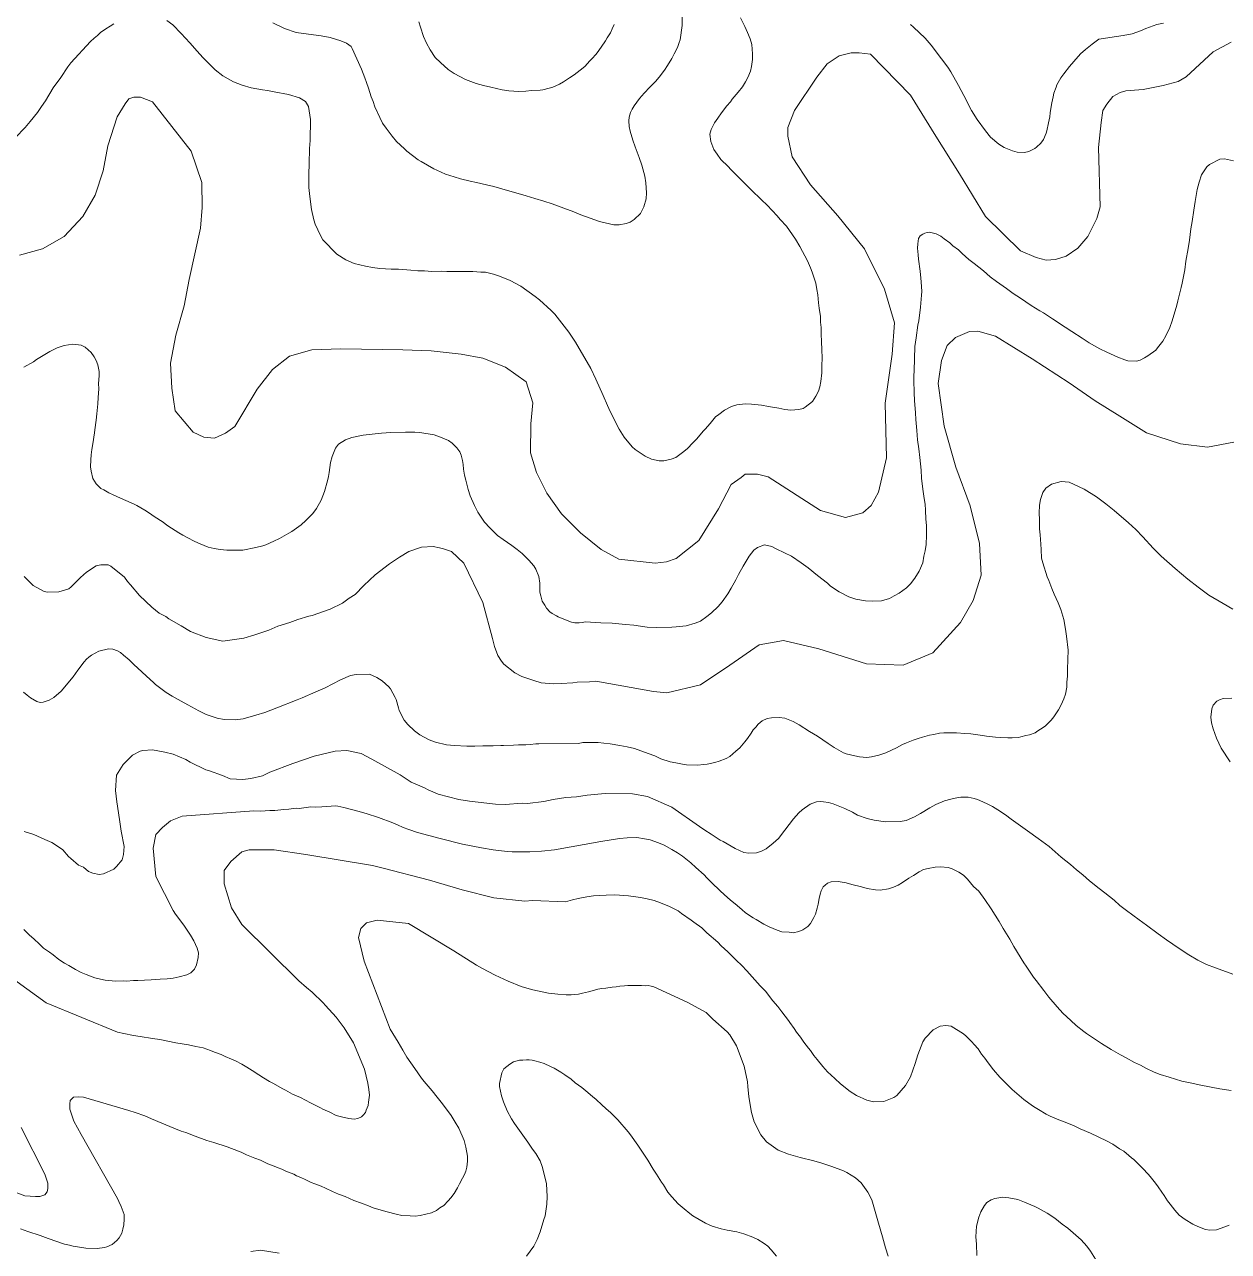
# Model space of a CAD drawing. Header units: metres. Extents: x 548946 to 557077, y 1838800 to 1845419.
# Drawn here: x 553019 to 553608, y 1842378 to 1842978 of the extents above; entities that cross this region are included whole.
import ezdxf

# ---------------------------------------------------------------- set-up
doc = ezdxf.new("R2010")
doc.units = ezdxf.units.M
doc.header["$LTSCALE"] = 28
doc.layers.add('1', color=7, linetype='Continuous', lineweight=13)
doc.layers.add('2', color=7, linetype='Continuous', lineweight=13)

msp = doc.modelspace()

# ---------------------------------------------------------------- linework, layer by layer
at = {"layer": '1'}
for points in [[(553315.33, 1842935.12), (553316.04, 1842936.7), (553317.05, 1842938.41), (553319.73, 1842942.01), (553321.93, 1842944.56), (553324.79, 1842947.48), (553327.56, 1842950.29), (553329.3, 1842952.49), (553332.01, 1842955.89), (553333.45, 1842958.15), (553335.56, 1842961.48), (553336.69, 1842963.81), (553338.32, 1842966.99), (553339.15, 1842969.38), (553339.6, 1842970.63), (553340.59, 1842977.73), (553340.55, 1842982.41)], [(553369.11, 1842981.39), (553371.29, 1842977.15), (553372.61, 1842974.31), (553373.76, 1842971.24), (553374.69, 1842968.36), (553375.01, 1842963.8), (553375.02, 1842961.11), (553374.53, 1842957.56), (553373.99, 1842955.3), (553372.64, 1842952.26), (553371.49, 1842950.13), (553370.07, 1842947.67), (553367.98, 1842945.04), (553365.08, 1842941.61), (553364.23, 1842940.32), (553362.46, 1842938.32), (553359.76, 1842934.92), (553357.95, 1842932.41), (553356.31, 1842930.13), (553354.7, 1842926.75), (553354.16, 1842924.5), (553354.57, 1842920.95), (553356.11, 1842917.04), (553357.68, 1842914.72), (553359.57, 1842912.14), (553363.06, 1842908.65), (553364.31, 1842907.3), (553368.93, 1842902.74), (553374.33, 1842897.37), (553379.3, 1842892.35), (553382.09, 1842889.77), (553387.07, 1842884.56), (553388.57, 1842882.83), (553391.53, 1842879.58), (553395.96, 1842873.2), (553398.16, 1842869.66), (553401.86, 1842862.6), (553403.36, 1842859.08), (553404.2, 1842856.98), (553406.01, 1842851.6), (553406.46, 1842848.55), (553406.86, 1842845.91), (553407.31, 1842841.97), (553407.61, 1842839.41), (553408.17, 1842835.38), (553408.29, 1842832.6), (553408.49, 1842829.93), (553408.59, 1842826.45), (553408.73, 1842823.47), (553408.88, 1842818.7), (553409.04, 1842815.52), (553408.97, 1842810.92), (553408.83, 1842807.81), (553408.43, 1842803.48), (553407.91, 1842801.02), (553407.26, 1842798.85), (553405.95, 1842796.31), (553404.34, 1842793.83), (553400.78, 1842790.93), (553399.84, 1842790.42), (553397.61, 1842789.86)], [(553062.58, 1842978.54), (553060.81, 1842977.44), (553058.67, 1842976.1), (553056.09, 1842974.21), (553054.57, 1842972.73), (553053.02, 1842971.46), (553051.2, 1842969.85), (553041.55, 1842959.4), (553040.1, 1842957.41), (553036.67, 1842952.19), (553032.97, 1842947.18), (553029.11, 1842940.82), (553027.27, 1842938.08), (553025.21, 1842935.21), (553021.7, 1842930.74), (553019.15, 1842927.78), (553014.54, 1842922.84), (553011.26, 1842919.79), (553009.39, 1842918.32), (553005.93, 1842916.04)], [(553180.18, 1842861.28), (553176.08, 1842863.1), (553171.67, 1842865.89), (553164.88, 1842872.9), (553163.65, 1842874.95), (553161.11, 1842880.55), (553160.47, 1842882.67), (553159.29, 1842887.72), (553158.46, 1842894.12), (553157.97, 1842898.45), (553158.01, 1842905.04), (553158.15, 1842909.95), (553158.38, 1842917.46), (553158.63, 1842921.38), (553158.84, 1842931.78), (553157.79, 1842938.12), (553156.28, 1842940.44), (553153.43, 1842942.27), (553148.06, 1842943.93), (553141.04, 1842945.21), (553137.77, 1842945.83), (553135.23, 1842946.24), (553132.58, 1842946.74), (553129.73, 1842947.21), (553125.39, 1842948.51), (553121.12, 1842950.11), (553119.63, 1842950.94), (553115.9, 1842953.01), (553112.17, 1842955.98), (553108.56, 1842959.55), (553106.08, 1842962.06), (553103.33, 1842965.14), (553099.77, 1842969.23), (553095.55, 1842973.83), (553091.38, 1842978.04), (553088.44, 1842980.2)], [(553140.39, 1842979.03), (553146.06, 1842976.22), (553151.73, 1842974.28), (553157.87, 1842973.38)], [(553211.85, 1842979.56), (553212.56, 1842976.84), (553214.09, 1842972.23), (553215.54, 1842969.1), (553217.33, 1842965.71), (553219.83, 1842962.11), (553222.32, 1842959.6), (553226.2, 1842956.15), (553229.12, 1842954.19), (553234.65, 1842951.23), (553239.87, 1842949.24), (553243.46, 1842948.35), (553247.06, 1842947.46), (553252.58, 1842946.3), (553255.73, 1842945.76), (553260.66, 1842945.43), (553264.14, 1842945.53), (553266.9, 1842945.84), (553271.06, 1842946.12), (553272.44, 1842946.28), (553275.54, 1842947.03), (553277.38, 1842947.54), (553280.51, 1842949), (553282.48, 1842950.12), (553285.53, 1842952.17), (553287.76, 1842953.62), (553292.18, 1842956.92), (553293.07, 1842957.82), (553295.3, 1842960.17), (553296.63, 1842961.62), (553298.31, 1842963.51), (553299, 1842964.39), (553300.99, 1842967.11), (553303.04, 1842970.14), (553303.86, 1842971.63), (553305.48, 1842974.11), (553306.26, 1842975.99), (553307.3, 1842978.21)], [(553523.83, 1842948.7), (553523.46, 1842947.56), (553522.39, 1842944.65), (553522.01, 1842942.81), (553521.34, 1842939.94), (553521.06, 1842938.01), (553520.5, 1842935.05), (553520.33, 1842933.03), (553519.77, 1842930.08), (553519.02, 1842926.2), (553518.65, 1842925.06), (553517.3, 1842922.01), (553515.93, 1842920.06), (553513.94, 1842918.23), (553513.02, 1842917.53), (553510.2, 1842916.01), (553507.95, 1842915.65), (553504.45, 1842915.75), (553502.08, 1842916.38), (553498, 1842918.01), (553495.41, 1842919.71), (553491.44, 1842923.04), (553488.89, 1842926.14), (553484.86, 1842931.67), (553482.15, 1842936.15), (553478.32, 1842943.49), (553475.76, 1842948.39), (553471.91, 1842955.04), (553470.54, 1842957.37), (553467.49, 1842961.41), (553462.43, 1842968.12), (553459.35, 1842971.46), (553453.75, 1842976.81), (553452.19, 1842978.22)], [(553576, 1842978.79), (553572.76, 1842978.13), (553567.38, 1842976.18), (553564.71, 1842975.08), (553560.67, 1842973.68), (553556.32, 1842972.75), (553544.42, 1842971.02), (553541.1, 1842968.64), (553537.83, 1842965.87), (553535.47, 1842963.81), (553532.11, 1842960.03), (553530.08, 1842957.7), (553527.2, 1842954.08), (553525.74, 1842952.02), (553523.83, 1842948.7)], [(553157.87, 1842973.38), (553164.05, 1842972.59), (553168.43, 1842971.79), (553173.6, 1842970.19), (553176.32, 1842969.11), (553178.61, 1842967.47), (553179.22, 1842966.44), (553183.68, 1842956.28), (553184.52, 1842954.18), (553185.36, 1842952.08), (553186.11, 1842949.87), (553187.13, 1842947.09), (553188.52, 1842942.76), (553189.38, 1842940.46), (553190.26, 1842937.97), (553192.67, 1842932.66), (553194.08, 1842929.92), (553195.75, 1842927.52), (553198.7, 1842923.57), (553200.9, 1842920.93), (553204.7, 1842917.37), (553205.93, 1842916.21), (553211.5, 1842911.96), (553212.99, 1842911.13), (553219.18, 1842907.65), (553220.56, 1842906.91), (553224.88, 1842904.91), (553229.11, 1842903.7), (553232.23, 1842902.66), (553236.85, 1842901.49), (553240, 1842900.95), (553244.94, 1842899.72), (553248.42, 1842898.92), (553253.99, 1842897.36), (553255.85, 1842896.78), (553264.2, 1842894.44), (553268.54, 1842893.14), (553272.99, 1842891.76), (553277.02, 1842890.52), (553282.66, 1842888.37), (553287.66, 1842886.55), (553291.01, 1842885.14), (553296.01, 1842883.31), (553299.23, 1842882.19), (553300.79, 1842881.67), (553307.14, 1842880.2), (553309.84, 1842880.21), (553313.16, 1842880.79), (553315.17, 1842881.52), (553317.03, 1842882.73), (553320.17, 1842885.78), (553321.81, 1842888.96), (553322.95, 1842892.88), (553323.21, 1842895.91), (553322.86, 1842900.66), (553322.28, 1842903.98), (553320.78, 1842909.3), (553319.54, 1842913.15), (553317.64, 1842918.42), (553316.47, 1842921.68), (553315.07, 1842926.01), (553314.6, 1842928.35), (553314.49, 1842931.13), (553314.59, 1842932.84), (553315.33, 1842935.12)], [(553609.18, 1842969.48), (553600.25, 1842964.74), (553587.06, 1842952.58), (553583.18, 1842950.27), (553575.81, 1842948.35), (553566.11, 1842946.43), (553557.53, 1842945.66), (553554.75, 1842944.97), (553551.28, 1842942.91), (553548.26, 1842939.14), (553546.32, 1842936.06), (553545.54, 1842930.3), (553544.25, 1842918.04), (553545.03, 1842888.97), (553543.39, 1842883.25), (553538.99, 1842874.53), (553534.12, 1842868.8), (553528.33, 1842864.9), (553523.23, 1842863.29), (553518.59, 1842862.83), (553513.73, 1842864.21), (553506.08, 1842867.42), (553489.01, 1842884.19), (553476.15, 1842905.06), (553464.6, 1842923.49), (553452.18, 1842943.63), (553432.65, 1842963.6), (553427.18, 1842964.32), (553423.17, 1842964.32), (553417.34, 1842962.87), (553411.51, 1842958.91), (553406.4, 1842952.41), (553395.47, 1842936.18), (553392.19, 1842927.88), (553392.19, 1842923.55), (553394.38, 1842913.45), (553403.34, 1842899.8), (553416.73, 1842884.54), (553429.69, 1842868.53), (553439.6, 1842848.78), (553444.39, 1842832.31), (553443.28, 1842817), (553439.86, 1842792.99), (553440.54, 1842766.19), (553436.63, 1842749.44), (553432.98, 1842742.88)], [(553432.98, 1842742.88), (553429.01, 1842739.28), (553420.39, 1842736.98), (553408.21, 1842740.5), (553382.65, 1842757), (553377.41, 1842758.17), (553373.89, 1842758.17), (553371.33, 1842758.17), (553369.4, 1842756.59), (553364.6, 1842753.1), (553358.35, 1842741.33), (553348.72, 1842725.83), (553337.61, 1842716.95), (553332.84, 1842715.28), (553327.43, 1842714.76), (553309.58, 1842716.73), (553300.92, 1842721.32), (553290.88, 1842729.52), (553281.49, 1842738.82), (553274.31, 1842748.89), (553269.3, 1842759.08), (553266.4, 1842768.74), (553266.57, 1842782.85), (553267.58, 1842793.09), (553264.23, 1842803.34), (553254.17, 1842810.64), (553243.16, 1842815.02), (553232.55, 1842817), (553217.76, 1842818.64), (553203.87, 1842819.1), (553173.59, 1842819.47), (553159.43, 1842819), (553148.5, 1842815.96), (553140.15, 1842809.49), (553132.67, 1842799.79), (553121.82, 1842781.57), (553117.14, 1842778.3), (553111.9, 1842775.85), (553106.67, 1842776.39), (553101.44, 1842778.85), (553092.63, 1842789.21), (553090.98, 1842800.27), (553090.35, 1842812.5), (553093, 1842826.25), (553097.01, 1842840.5), (553099.49, 1842853.46), (553104.94, 1842878.56), (553105.84, 1842888.65), (553105.71, 1842900.94), (553100.37, 1842916.21), (553081.52, 1842940.31), (553075.58, 1842942.66), (553072.32, 1842942.66), (553069.94, 1842941.77), (553068.16, 1842939.42), (553064.3, 1842932.96), (553059.71, 1842918.86), (553057.39, 1842906.68), (553053.39, 1842894.69), (553047.41, 1842884.27), (553038.27, 1842874.51), (553027.7, 1842868.43), (553016.52, 1842865.35)], [(553397.61, 1842789.86), (553393.76, 1842789.52), (553390.82, 1842789.89), (553387.86, 1842790.45), (553382.87, 1842791.37), (553379.41, 1842791.97), (553374.46, 1842792.5), (553371.54, 1842792.67), (553367.32, 1842792.09), (553364.72, 1842791.29), (553361.22, 1842789.59), (553358.58, 1842787.39), (553356.92, 1842786.21), (553355.5, 1842784.65), (553354.19, 1842783), (553351.81, 1842780.23), (553350.83, 1842779.22), (553347.67, 1842775.47), (553345.88, 1842773.67), (553343.04, 1842770.55), (553340.75, 1842768.79), (553337.43, 1842766.41), (553335.13, 1842765.55), (553331.63, 1842764.75), (553329.33, 1842764.79), (553325.54, 1842765.65), (553322.49, 1842767), (553317.62, 1842770.33), (553316.17, 1842771.66), (553312.15, 1842776.29), (553309.7, 1842780.2), (553305.32, 1842788.88), (553304.08, 1842791.83), (553301.92, 1842796.78), (553298.33, 1842804.65), (553295.92, 1842809.96), (553288.37, 1842822.77), (553286.78, 1842825.28), (553285.11, 1842827.68), (553278.32, 1842836.48), (553276.52, 1842838.27), (553270.83, 1842843.51), (553268.74, 1842845.17), (553261.59, 1842850.14), (553256.37, 1842853.03), (553251.15, 1842855.03), (553248.23, 1842856.09), (553244.33, 1842857.04), (553242.03, 1842857.08), (553238.2, 1842857.44), (553235.81, 1842857.37), (553232.11, 1842857.44), (553229.53, 1842857.34), (553225.43, 1842857.37), (553222.63, 1842857.45), (553218.14, 1842857.44), (553214.62, 1842857.73), (553211.33, 1842857.66), (553207.8, 1842857.95), (553201.76, 1842858.46), (553198.26, 1842858.56), (553192.63, 1842858.91), (553189.19, 1842859.31), (553185.62, 1842860), (553180.18, 1842861.28)], [(553610.35, 1842773.93), (553597.47, 1842771.43), (553584.33, 1842773.04), (553567.72, 1842778.53), (553554.57, 1842786.56), (553542.57, 1842794.16), (553529.86, 1842802.95), (553511.77, 1842814.58), (553493.82, 1842825.8), (553485.19, 1842828.22), (553481.18, 1842828), (553474.27, 1842825.14), (553470.26, 1842821.17), (553467.37, 1842813.89), (553465.81, 1842802.64), (553468.69, 1842781.69), (553474.45, 1842761.73), (553481.48, 1842742.82), (553486.08, 1842724.39), (553486.75, 1842708.85), (553482.93, 1842696.5), (553476.68, 1842685.64), (553463.22, 1842670.84), (553448.59, 1842664.79), (553430.68, 1842665.49), (553407.37, 1842672.82), (553390.14, 1842676.9), (553378.26, 1842674.8), (553363.81, 1842664.76), (553349.62, 1842655.15), (553333, 1842651.32), (553326.58, 1842651.99), (553298.28, 1842657.01), (553295.27, 1842656.66), (553289.19, 1842656.48), (553287.18, 1842656.25), (553281.39, 1842655.84), (553277.6, 1842655.66), (553271.68, 1842656.25), (553268, 1842657.35), (553262.2, 1842659.23), (553258.68, 1842661.11), (553253.37, 1842665.33), (553252.19, 1842666.72), (553250.34, 1842669.56), (553248.82, 1842673.96), (553247.86, 1842677.92), (553243.06, 1842695.41), (553233.75, 1842714.67), (553227.76, 1842720.34), (553223.8, 1842721.66), (553221.96, 1842722.21), (553218.83, 1842722.87), (553213.03, 1842722.46), (553206.91, 1842720.49)], [(553529.09, 1842662.74), (553529.25, 1842667.61), (553529.32, 1842672.09), (553528.58, 1842679.02), (553528.03, 1842682.4), (553527.18, 1842687.15), (553525.8, 1842692.08), (553524.49, 1842695.37), (553522.56, 1842699.59), (553521.32, 1842702.37), (553519.95, 1842706.16), (553519.08, 1842707.97), (553516.95, 1842714.85), (553516.68, 1842715.97), (553516.41, 1842717.08), (553516.13, 1842721.39), (553516.06, 1842723.94), (553515.75, 1842728.49), (553515.37, 1842731.51), (553515.31, 1842736.1), (553515.18, 1842739.15), (553515.32, 1842743.12), (553515.87, 1842745.88), (553516.97, 1842749.33), (553518.51, 1842751.31), (553521.2, 1842753.31), (553525.88, 1842754.66), (553529.89, 1842754.27), (553537.21, 1842750.85), (553543.17, 1842747.12), (553547.81, 1842743.74), (553551.8, 1842740.41), (553558.93, 1842734.41), (553562.53, 1842731.16), (553565.91, 1842727.62), (553570.94, 1842722.12), (553574.89, 1842718.15), (553581.77, 1842712.12), (553587.92, 1842706.88), (553593.01, 1842702.92), (553598.22, 1842699.11), (553605.24, 1842695.01), (553609.93, 1842692.27)], [(553206.91, 1842720.49), (553202.4, 1842717.69), (553197.45, 1842714.33), (553190.44, 1842708.95), (553184.94, 1842703.75), (553180.6, 1842699.44), (553177.77, 1842697.59), (553174.49, 1842695.18), (553168.47, 1842692.21), (553159.67, 1842689.17), (553157.95, 1842688.72), (553152.55, 1842687.08), (553148.65, 1842685.62), (553142.74, 1842683.93), (553138.4, 1842681.91), (553131.55, 1842679.6), (553126.15, 1842677.96), (553115.89, 1842676.54), (553107.8, 1842678.4), (553100.1, 1842681.33), (553095.46, 1842684.11), (553089.48, 1842687.49), (553088.09, 1842688.6), (553084.85, 1842690.26), (553081.21, 1842693.15), (553075.23, 1842698.81), (553070.81, 1842704.15), (553069.35, 1842705.76), (553067.84, 1842707.88), (553061.13, 1842713.21), (553059.79, 1842713.82), (553056.22, 1842713.92), (553053.99, 1842713.41), (553049.27, 1842710.33), (553046.26, 1842707.7), (553041.71, 1842703.11), (553040.54, 1842702.21), (553035.64, 1842700.64), (553030.06, 1842700.51), (553028.22, 1842701.06), (553023.08, 1842703.77), (553018.78, 1842708.11)], [(553018.38, 1842651.57), (553020.13, 1842650.17), (553021.89, 1842648.77), (553024.98, 1842647.03), (553026.63, 1842646.62), (553028.11, 1842646.69), (553031, 1842647.62), (553033.23, 1842649.07), (553036.88, 1842652.09), (553042.66, 1842659.13), (553044.99, 1842662.29), (553048.11, 1842666.44), (553049.26, 1842667.67), (553050.44, 1842668.71), (553051.73, 1842669.65), (553055.29, 1842671.66), (553059.95, 1842672.79), (553062.17, 1842672.64), (553064.36, 1842671.8), (553065.85, 1842670.97), (553067.39, 1842669.75), (553070.04, 1842667.46), (553072.31, 1842665.12), (553076.22, 1842661.48), (553078.65, 1842659.36), (553081.99, 1842656.35), (553083, 1842655.37), (553086.19, 1842652.84), (553088.25, 1842651.38), (553091.15, 1842649.61), (553095.51, 1842647.22), (553098.71, 1842645.39), (553104.13, 1842642.52), (553107.73, 1842640.74), (553113.12, 1842638.96), (553116.61, 1842638.16), (553121.9, 1842638.07), (553125.93, 1842638.63), (553132.12, 1842640.33), (553136.45, 1842641.73), (553142.29, 1842643.89), (553152.22, 1842647.82), (553154.69, 1842648.9), (553161.45, 1842651.77), (553165.91, 1842653.78), (553173.45, 1842657.64), (553178.39, 1842659.8), (553181.13, 1842660.31), (553187.61, 1842660.36), (553191.18, 1842658.77), (553193.77, 1842657.07), (553197.09, 1842654.26), (553197.9, 1842653.25), (553200.28, 1842649.03), (553200.7, 1842647.98), (553201.76, 1842643.91), (553202.21, 1842642.67), (553204.54, 1842637.94), (553206.39, 1842635.76), (553209.73, 1842632.75), (553212.25, 1842630.74), (553216.82, 1842628.37), (553219.95, 1842627.13), (553225.38, 1842625.86), (553229.22, 1842625.5)], [(553229.22, 1842625.5), (553235.24, 1842625.19), (553239.23, 1842625.25), (553243.01, 1842625.28), (553248.09, 1842625.37), (553251.86, 1842625.6), (553253.26, 1842625.56), (553258.03, 1842625.71), (553260.51, 1842625.89), (553264.1, 1842625.9), (553266.18, 1842626.04), (553269.05, 1842626.27), (553270.53, 1842626.34), (553289.85, 1842626.53), (553291.98, 1842626.92), (553295.67, 1842627), (553299.5, 1842626.97), (553302.22, 1842626.67), (553305.33, 1842626.29), (553310.16, 1842625.49), (553313.7, 1842624.79), (553317.23, 1842624.08), (553323.93, 1842621.6), (553327.13, 1842620.47), (553330.12, 1842619.05), (553334.65, 1842617.58), (553337.4, 1842617.03), (553341.58, 1842616.28), (553342.76, 1842616.04), (553348.27, 1842615.84), (553351.04, 1842616.18), (553352.8, 1842616.4), (553356.54, 1842617.13), (553358.74, 1842617.91), (553362.02, 1842619.22), (553363.94, 1842620.22), (553366.82, 1842622.76), (553368.78, 1842624.41), (553371.23, 1842627.27), (553372.55, 1842628.96), (553374.28, 1842631.48), (553375.35, 1842633.15), (553376.59, 1842634.45), (553377.8, 1842636.01), (553379.76, 1842637.66), (553382.18, 1842638.73), (553384.3, 1842639.12), (553388, 1842639.2), (553390.72, 1842638.9), (553394.88, 1842637.25), (553397.76, 1842635.7), (553402.9, 1842632.38), (553406.76, 1842630.06), (553411.94, 1842626.49), (553414.98, 1842624.57), (553419.53, 1842621.95), (553420.74, 1842621.46), (553424.95, 1842620.46), (553427.31, 1842619.99), (553430.92, 1842619.67), (553433.18, 1842619.96), (553436.78, 1842620.79), (553440.21, 1842621.99), (553445.41, 1842624.3), (553448.27, 1842625.93), (553450.33, 1842626.83), (553453.61, 1842628.13), (553456.07, 1842628.95), (553458.16, 1842629.6), (553461.61, 1842630.54), (553463.73, 1842630.93), (553466.47, 1842631.53), (553468.62, 1842631.67), (553472.31, 1842631.75), (553474.75, 1842631.67), (553478.87, 1842631.42), (553481.84, 1842631.16), (553486.38, 1842630.58), (553489.38, 1842630.06), (553493.78, 1842629.59), (553496.36, 1842629.4), (553499.83, 1842629.2), (553501.99, 1842629.34), (553505.04, 1842629.46), (553506.15, 1842629.73), (553508.74, 1842630.44), (553510.5, 1842630.66), (553513.18, 1842631.76), (553514.59, 1842632.7), (553517.2, 1842634.31), (553518.25, 1842635.08), (553521.1, 1842637.86), (553522.42, 1842639.56), (553524.66, 1842643.03), (553526.03, 1842645.37), (553527.19, 1842648.33), (553528.06, 1842650.61), (553528.65, 1842654), (553528.73, 1842656.44), (553529, 1842659.41), (553529.09, 1842662.74)], [(553608.56, 1842617.53), (553604.27, 1842624.27), (553601.88, 1842629.08), (553600.27, 1842633.73), (553599.53, 1842636.57), (553599.19, 1842639.34), (553599.69, 1842643.49), (553600.37, 1842645.23), (553602.16, 1842647.24), (553603.35, 1842647.91), (553605.19, 1842648.52), (553609.39, 1842648.66)], [(553063.92, 1842566.26), (553066.59, 1842569.61), (553067.31, 1842572.24), (553067.63, 1842576.08), (553066.26, 1842583.55), (553065.35, 1842589.29), (553064.1, 1842598.04), (553063.47, 1842603.56), (553063.89, 1842610.97), (553067.11, 1842616.17), (553071.66, 1842620.76), (553075.5, 1842622.72), (553076.73, 1842623.12), (553081.52, 1842623.41), (553087.49, 1842622.31), (553091.68, 1842621.27), (553097.82, 1842618.67), (553100, 1842617.39), (553107.54, 1842613.68), (553109.38, 1842613.13), (553115.74, 1842610.81), (553119.48, 1842609.21), (553125.62, 1842608.89), (553129.63, 1842609.35), (553135.31, 1842610.76), (553138.93, 1842612.45), (553150.12, 1842616.78), (553160.65, 1842620.27), (553170.79, 1842622.7), (553176.59, 1842623.11), (553183.62, 1842621.63), (553188.75, 1842618.91), (553202.61, 1842611.1), (553208.08, 1842607.66), (553214.5, 1842604.84), (553216.4, 1842603.78), (553221.2, 1842601.79), (553231.42, 1842599.15), (553236.6, 1842598.22), (553249.21, 1842596.87), (553254.06, 1842596.66), (553262.37, 1842597.35), (553264.93, 1842597.14), (553272.96, 1842598.06), (553277.41, 1842599.08), (553283.66, 1842600.04), (553288.95, 1842600.4), (553294.13, 1842601.29), (553302.98, 1842602.1), (553316.31, 1842601.89), (553323.6, 1842600.58), (553335.53, 1842595.33), (553349.08, 1842585.93), (553351.74, 1842584.09), (553354.79, 1842582.17), (553359.11, 1842579.27), (553360.6, 1842578.56), (553366.53, 1842575.09), (553370.72, 1842573.19), (553373.19, 1842572.86), (553376.99, 1842573.08), (553379.34, 1842573.76), (553381.61, 1842574.94), (553385.1, 1842577.67), (553387.62, 1842580.03), (553390.81, 1842584.13), (553392.9, 1842586.82), (553395.1, 1842589.65), (553397.66, 1842592.65), (553399.26, 1842594.13), (553403.14, 1842596.79), (553406.32, 1842597.95), (553408.08, 1842598.17), (553409.76, 1842598), (553412.22, 1842597.67), (553414.36, 1842596.91), (553417.71, 1842595.67), (553420.13, 1842594.7), (553423.93, 1842592.88), (553426.28, 1842591.51), (553431.09, 1842589.81), (553434.51, 1842588.97), (553440.09, 1842588.26), (553447.23, 1842588.39), (553450.1, 1842588.87), (553454.22, 1842590.67), (553457.08, 1842592.3), (553461.71, 1842595.05), (553464.57, 1842596.69), (553468.94, 1842598.51), (553472.04, 1842599.28), (553475.64, 1842600.12), (553476.89, 1842600.27), (553480.48, 1842600.21), (553483.37, 1842599.55), (553485.08, 1842599.13), (553487.65, 1842598.04), (553490.1, 1842596.82), (553492.41, 1842595.7), (553495.03, 1842594.12), (553498.79, 1842591.65)], [(553043.9, 1842515.95), (553046.55, 1842514.56), (553049.07, 1842513.45), (553053.35, 1842511.84), (553054.68, 1842511.5), (553058.37, 1842510.72), (553063.6, 1842510.32), (553067.19, 1842510.33), (553068.79, 1842510.32), (553072.16, 1842510.5), (553074.35, 1842510.55), (553080.86, 1842510.97), (553083.01, 1842511.11), (553085.31, 1842511.15), (553088.72, 1842511.45), (553091.62, 1842511.68), (553094.61, 1842512.31), (553098.32, 1842513.29), (553100.24, 1842514.29), (553102.06, 1842516.05), (553103.06, 1842518.22), (553103.77, 1842521.76), (553103.99, 1842524.08), (553103.31, 1842526.43), (553101.72, 1842529.93), (553100.09, 1842532.79), (553096.8, 1842537.61), (553092.81, 1842542.99), (553091.55, 1842544.87), (553083.17, 1842561.37), (553081.8, 1842575.24), (553083.17, 1842582.06), (553086.39, 1842585.47), (553090.3, 1842588.66), (553096.04, 1842590.93), (553131.04, 1842593.62), (553134.26, 1842593.38), (553138.82, 1842593.7), (553141.36, 1842593.76), (553145.78, 1842594.19), (553148.18, 1842594.36), (553151.7, 1842594.8), (553153.24, 1842594.74), (553158.89, 1842595.57), (553161.46, 1842595.38), (553164.26, 1842595.48), (553171.19, 1842596.03), (553172.21, 1842595.88), (553175.05, 1842595.25), (553181.98, 1842593.46), (553186.02, 1842592.32), (553192.01, 1842590.25), (553199.07, 1842587.63), (553201.36, 1842586.72), (553204.13, 1842585.47), (553206.89, 1842584.42), (553211.1, 1842583.04), (553222.15, 1842579.99), (553233.07, 1842577.34), (553242.45, 1842575.43), (553248.14, 1842574.49), (553254.94, 1842573.71), (553257.44, 1842573.5), (553259.82, 1842573.44), (553266.13, 1842573.5), (553271.8, 1842573.88), (553278.11, 1842574.56), (553300.74, 1842578.6), (553309.98, 1842580.01), (553313.64, 1842580.35), (553318.48, 1842580.44), (553322.13, 1842579.88), (553324.88, 1842579.33), (553329.01, 1842577.93), (553331.72, 1842576.73), (553335.55, 1842574.66), (553338.32, 1842572.96), (553340.69, 1842571.35), (553344.8, 1842568.16), (553347.26, 1842565.78), (553351.29, 1842562.2), (553352.62, 1842560.71), (553354.95, 1842558.45), (553359.15, 1842554.5), (553361.05, 1842552.57), (553364.19, 1842549.9), (553366.46, 1842548.14), (553369.74, 1842545.36), (553371.61, 1842543.68), (553375.37, 1842541.21), (553376.75, 1842540.36), (553380.48, 1842538.15), (553383.07, 1842536.81), (553386.98, 1842535.13), (553389.37, 1842534.41), (553392.85, 1842534.2), (553394.92, 1842533.95), (553397.66, 1842534.55), (553399.6, 1842535.31), (553402.07, 1842537.02), (553403.42, 1842538.47)], [(553498.79, 1842591.65), (553501.48, 1842589.56), (553506.11, 1842586.18), (553509.48, 1842583.8), (553514.68, 1842579.98), (553520.02, 1842576.05), (553523.03, 1842573.49), (553526.03, 1842570.93), (553530.45, 1842567.27), (553533.45, 1842564.71), (553536.56, 1842562.29), (553539.74, 1842559.36), (553544.55, 1842555.62), (553547.38, 1842553.42), (553551.9, 1842549.9), (553554.65, 1842547.31), (553557.91, 1842544.78), (553564.1, 1842540.2), (553567.75, 1842537.59), (553573.37, 1842533.44), (553577.44, 1842530.5), (553583.61, 1842526.16), (553588.32, 1842523.18), (553592.86, 1842520.56), (553597.09, 1842518.4), (553601.51, 1842516.79), (553609.95, 1842513.63)], [(553018.76, 1842583.45), (553023.51, 1842581.96), (553028.87, 1842579.52), (553032.33, 1842578.14), (553036.46, 1842575.31), (553037.58, 1842574.42), (553040.49, 1842571.2), (553041.61, 1842570.31), (553045.3, 1842566.92), (553047.7, 1842565.93), (553050.22, 1842563.93), (553052.34, 1842563.15), (553055.46, 1842562.5), (553057.47, 1842562.73), (553062.53, 1842565.08), (553063.92, 1842566.26)], [(553403.42, 1842538.47), (553404.98, 1842541.34), (553405.79, 1842542.98), (553406.56, 1842546.01), (553407.1, 1842547.86), (553407.51, 1842550.73), (553408.01, 1842552.83), (553408.57, 1842554.43), (553409.61, 1842556.35), (553410.52, 1842557.23), (553411.68, 1842558.14), (553413.52, 1842558.76), (553416.82, 1842558.92), (553420.72, 1842558.38), (553423.64, 1842557.47), (553428.25, 1842556.39), (553431.03, 1842555.59), (553435.07, 1842554.94), (553437.4, 1842554.72), (553441.53, 1842555.37), (553443.98, 1842556.19), (553446.15, 1842557.22), (553448.29, 1842558.51), (553451.48, 1842560.57), (553453.72, 1842562), (553456.44, 1842563.75), (553458.61, 1842564.79), (553460.84, 1842565.32), (553464.33, 1842566.01), (553466.99, 1842566.22), (553470.6, 1842565.9), (553472.6, 1842565.26), (553475.87, 1842563.63), (553478.1, 1842562.12), (553480.14, 1842560.08), (553483.13, 1842556.62), (553485.6, 1842554.25), (553488.54, 1842550.15), (553491.65, 1842545.68), (553495.63, 1842539.41), (553497.58, 1842536.08), (553500.78, 1842530.86), (553502.77, 1842527.28), (553507.61, 1842519.2), (553508.83, 1842517.57), (553512.43, 1842512.28), (553513.66, 1842510.64), (553517.48, 1842505.63), (553519.93, 1842502.36), (553523.97, 1842497.63), (553526.79, 1842494.53), (553530.67, 1842491.06), (553533.28, 1842488.58), (553537.1, 1842485.61), (553538.37, 1842484.62), (553544.22, 1842480.76), (553545.74, 1842479.8), (553550.46, 1842476.81), (553555, 1842474.19), (553557.74, 1842472.74), (553561.85, 1842470.45), (553564.7, 1842469.15), (553567.43, 1842467.7), (553571.52, 1842465.66), (553574.33, 1842464.61), (553578.72, 1842463.24), (553584.96, 1842461.34), (553589.92, 1842460.43), (553593.49, 1842459.47), (553599.24, 1842458.4), (553603.57, 1842457.54), (553609.04, 1842456.69)], [(553372.46, 1842461.04), (553370.87, 1842468.63), (553367.07, 1842478.62), (553363.97, 1842483.98), (553362.63, 1842485.47), (553355.61, 1842491.62), (553354.73, 1842492.53), (553352.26, 1842494.9), (553343.01, 1842499.97), (553326.67, 1842507.53), (553325.35, 1842507.88), (553323.92, 1842508.08), (553322.52, 1842508.03), (553320.73, 1842508.06), (553319.44, 1842508.16), (553317.54, 1842508.05), (553316.25, 1842508.14), (553313.96, 1842508.11), (553312.45, 1842507.92), (553310.04, 1842507.75), (553308.28, 1842507.53), (553306.27, 1842507.27), (553303.25, 1842506.9), (553301.24, 1842506.64), (553299.37, 1842506.28), (553296.53, 1842505.54), (553294.8, 1842505.07), (553291.81, 1842504.44), (553289.83, 1842503.94), (553286.31, 1842503.5), (553283.88, 1842503.58), (553279.76, 1842503.83), (553275.22, 1842504.41), (553272.86, 1842504.88), (553267.61, 1842506.01), (553265.75, 1842506.54), (553261.9, 1842507.72), (553255.46, 1842510.23), (553249.09, 1842513.14), (553242.52, 1842516.66), (553240.04, 1842518.14), (553228.83, 1842525.03), (553206.7, 1842538.43), (553191.44, 1842540.04), (553186.22, 1842538.84), (553183.41, 1842536.02), (553182.2, 1842531.6), (553185.01, 1842519.95), (553197.74, 1842486.79), (553201.61, 1842480.38), (553203.87, 1842476.57), (553205.96, 1842473.13), (553209.74, 1842467.48), (553213.13, 1842462.79), (553214.36, 1842461.16), (553218.26, 1842456.54), (553220.68, 1842453.52), (553223.38, 1842450.29), (553227.55, 1842444.55), (553229.61, 1842441.36), (553231.38, 1842438.39), (553233.93, 1842432.32), (553234.73, 1842428.98), (553235.52, 1842424.73), (553235.58, 1842422.19), (553235.32, 1842419.22), (553234.78, 1842417.36), (553234.11, 1842415.62), (553233.18, 1842413.84), (553231.73, 1842411.11), (553230.7, 1842409.19), (553229, 1842406.42), (553227.35, 1842404.3), (553226.14, 1842402.75), (553223.99, 1842400.56), (553222.1, 1842399.3), (553220.47, 1842398.08), (553218.05, 1842397.01), (553215.2, 1842396.27), (553212.47, 1842395.67), (553209.96, 1842395.36), (553207.52, 1842395.43), (553203.4, 1842395.68), (553200.65, 1842396.23), (553196.3, 1842397.35), (553192.2, 1842398.5), (553189.52, 1842399.44), (553187.1, 1842400.41), (553183.76, 1842401.65), (553180.01, 1842402.97), (553177.85, 1842403.98), (553175.68, 1842404.98), (553172.47, 1842406.11), (553169.63, 1842407.42), (553166.1, 1842409.02), (553163.94, 1842410.02), (553160.98, 1842411.19), (553159.13, 1842411.72), (553156.25, 1842413.28), (553154.08, 1842414.28), (553151.94, 1842415.04)], [(553018.61, 1842535.51), (553021.42, 1842532.74), (553023.42, 1842530.97), (553026.21, 1842528.39), (553028.23, 1842526.43), (553031.06, 1842524.36), (553032.9, 1842523.07), (553035.76, 1842520.81), (553038.46, 1842519.02), (553040.58, 1842517.87), (553043.9, 1842515.95)], [(553273.44, 1842414.54), (553272.17, 1842419.62), (553271.07, 1842422.29), (553268.95, 1842425.98), (553267.41, 1842428.09), (553265.06, 1842431.5), (553263.38, 1842433.71), (553258.56, 1842440.64), (553257.12, 1842442.89), (553254.97, 1842446.84), (553253.15, 1842451.2), (553252.27, 1842454.16), (553251.31, 1842458.76), (553251.26, 1842460.16), (553252.39, 1842465.41), (553253.43, 1842467.33), (553256.33, 1842469.61), (553258.11, 1842470.72), (553261.06, 1842471.6), (553262.71, 1842471.68), (553264.36, 1842471.76), (553265.76, 1842471.81), (553267.19, 1842471.61), (553268.51, 1842471.26), (553271.01, 1842470.68), (553273.01, 1842470.04), (553276.14, 1842468.51), (553278.02, 1842467.73), (553281.21, 1842465.7), (553283.16, 1842464.41), (553286.24, 1842462.24), (553288.25, 1842460.45), (553291.48, 1842458.17), (553293.46, 1842456.63), (553296.74, 1842453.85), (553298.58, 1842452.42), (553301.33, 1842449.83), (553303.23, 1842447.9), (553305.67, 1842445.78), (553308.14, 1842443.4), (553309.16, 1842442.38), (553314.22, 1842436.63), (553315.31, 1842435.11), (553318.88, 1842430.06), (553321.85, 1842425.71), (553323.76, 1842422.63), (553326.34, 1842418.36), (553328.06, 1842415.89), (553330.46, 1842411.98), (553331.41, 1842410.56), (553333.64, 1842407.01), (553335.46, 1842404.69), (553338.56, 1842401.37), (553341.56, 1842398.81), (553344.39, 1842396.61), (553345.8, 1842395.51), (553352.01, 1842391.82), (553355.25, 1842390.44), (553359.64, 1842389.07), (553362.53, 1842388.41), (553367.35, 1842387.61), (553370.67, 1842386.62), (553375.09, 1842385), (553377.65, 1842383.92), (553380.7, 1842382), (553382.54, 1842380.57), (553384.15, 1842378.86), (553386.72, 1842375.73)], [(553441.38, 1842375.68), (553440.09, 1842379.86), (553438.53, 1842385.16), (553436.53, 1842391.93), (553435.32, 1842396.5), (553433.32, 1842403.28), (553431.31, 1842407.11), (553428.2, 1842411.57), (553425.34, 1842414.03), (553421.05, 1842416.68), (553419.41, 1842417.5), (553413.79, 1842419.6), (553408.87, 1842421.16), (553405.02, 1842422.33), (553398.31, 1842423.92), (553392.6, 1842425.63), (553387.51, 1842427.55), (553381.88, 1842431.7), (553379.03, 1842435.04), (553375.81, 1842441.41), (553374.46, 1842446.09), (553373.26, 1842453.6), (553372.74, 1842458.77), (553372.46, 1842461.04)], [(553151.94, 1842415.04), (553150.7, 1842415.77), (553146.68, 1842417.31), (553144.76, 1842418.35), (553142.91, 1842418.88), (553140.2, 1842420.08), (553137.92, 1842420.94), (553134.26, 1842422.65), (553131.59, 1842423.6), (553127.42, 1842425.25), (553124.83, 1842426.58), (553120.13, 1842428.42), (553117.99, 1842429.17), (553111.47, 1842431.29), (553108.01, 1842432.39), (553102.39, 1842434.5), (553097.83, 1842436.22), (553095.58, 1842436.84), (553089.92, 1842439.19), (553086.15, 1842440.76), (553081.03, 1842442.93), (553077.79, 1842444.31), (553072.98, 1842446.01), (553069.92, 1842447.03), (553047.68, 1842453.44), (553045.24, 1842453.61), (553042.79, 1842453.44), (553041.22, 1842451.88), (553041.04, 1842450.33), (553041.04, 1842447.56), (553042.96, 1842441.85), (553046.6, 1842435.21), (553064.33, 1842403.94), (553065.02, 1842402.49), (553066.23, 1842399.96), (553067.6, 1842396.17), (553067.61, 1842395.29)], [(553264.38, 1842375.74), (553267.98, 1842380.66), (553269.62, 1842383.93), (553271.19, 1842387.7), (553272.87, 1842393.66), (553273.54, 1842395.4), (553274.36, 1842401.12), (553274.53, 1842404.85), (553274.14, 1842411.05), (553273.44, 1842414.54)], [(553542.82, 1842374.21), (553540.28, 1842378.23), (553538.56, 1842380.7), (553535.75, 1842383.8), (553533.17, 1842386.03), (553529.18, 1842389.36), (553526.49, 1842391.45), (553522.81, 1842394.31), (553519.06, 1842396.77), (553514.66, 1842399.29), (553513.02, 1842400.1), (553508.04, 1842402.16), (553504.69, 1842403.4), (553500.37, 1842404.27), (553497.4, 1842404.53), (553493.52, 1842403.92), (553491.68, 1842403.31), (553489.54, 1842402.02), (553488.44, 1842400.6), (553486.67, 1842397.44), (553485.72, 1842394.77), (553484.61, 1842390.42), (553484.23, 1842385.26), (553484.56, 1842381.6), (553484.75, 1842376.01)], [(553067.61, 1842395.29), (553067.63, 1842393.88), (553067.48, 1842391.05), (553066.97, 1842388.94), (553066.58, 1842386.98), (553065.21, 1842384.64), (553064.08, 1842383.47), (553061.79, 1842381.4), (553059.12, 1842380.3), (553058, 1842380.03), (553054.37, 1842379.45), (553048.85, 1842379.65), (553042.74, 1842380.55), (553040.89, 1842381.08), (553038.39, 1842381.66), (553030.51, 1842384.38), (553026.49, 1842385.92), (553020.5, 1842387.85), (553016.9, 1842389.06)], [(553129.64, 1842377.96), (553134.26, 1842378.66), (553143.48, 1842377.26)]]:
    msp.add_lwpolyline(points, dxfattribs=at)
at = {"layer": '2'}
for points in [[(553562.85, 1842813.56), (553564.57, 1842814.04), (553566.74, 1842815.07), (553568.41, 1842816.05), (553572.26, 1842818.96), (553573.14, 1842820.09), (553575.67, 1842823.34), (553577.14, 1842825.82), (553579.05, 1842830.02), (553580.18, 1842833.23), (553582.53, 1842840.93), (553583.03, 1842843.04), (553584.65, 1842849.49), (553585.15, 1842851.6), (553586.38, 1842858.14), (553586.99, 1842862.43), (553588, 1842868.68), (553588.64, 1842872.72), (553589.34, 1842878.3), (553590.05, 1842881.84), (553590.76, 1842887.42), (553591.51, 1842891.6), (553592.44, 1842897.46), (553593.39, 1842901.03), (553594.6, 1842904.63), (553597.18, 1842908.53), (553598.56, 1842909.72), (553603.59, 1842912.39), (553605.89, 1842912.43), (553610.21, 1842911.56)], [(553371.93, 1842715.72), (553373.3, 1842718.06), (553375.61, 1842721.03), (553377.35, 1842722.4), (553380.78, 1842723.6), (553384.46, 1842722.78), (553386.63, 1842721.78), (553390.71, 1842719.73), (553393.98, 1842718.1), (553398.73, 1842714.86), (553402.23, 1842712.37), (553406.79, 1842708.59), (553411.6, 1842704.85), (553413.05, 1842703.5), (553417.37, 1842700.6), (553422.13, 1842698.26), (553425.59, 1842697.16), (553430.31, 1842696.22), (553433.64, 1842696.12), (553438.09, 1842696.3), (553441.91, 1842697.41), (553444.29, 1842698.73), (553446.68, 1842700.05), (553450.31, 1842702.68), (553452.24, 1842704.58), (553454.44, 1842707.41), (553456.44, 1842710.85), (553458.23, 1842714.91), (553458.86, 1842718.05), (553459.41, 1842720.8), (553459.93, 1842723.8), (553460.11, 1842728.42), (553460.16, 1842733.15), (553459.78, 1842736.17), (553459.61, 1842740.62), (553459.37, 1842743.53), (553458.88, 1842746.4), (553458.32, 1842750.93), (553457.66, 1842756.21), (553457.54, 1842760.15), (553456.9, 1842766.33), (553456.36, 1842770.6), (553455.69, 1842774.99), (553455.37, 1842779.55), (553454.82, 1842784.97), (553454.66, 1842788.27), (553454.16, 1842794.34), (553454.08, 1842798.03), (553453.94, 1842804.27), (553453.94, 1842806.31), (553454.01, 1842808.75), (553454.44, 1842820.68), (553455.05, 1842824.97), (553455.8, 1842831.19), (553456.3, 1842833.3), (553457.13, 1842839.91), (553457.67, 1842845.85), (553457.84, 1842847.53), (553457.49, 1842852.34), (553457.27, 1842854.1), (553456.97, 1842857.51), (553456.11, 1842863.41), (553455.97, 1842865.56), (553455.7, 1842868.72), (553455.81, 1842870.9), (553456.25, 1842873.51), (553456.99, 1842874.75), (553458.29, 1842875.56), (553459.23, 1842876.18), (553460.35, 1842876.45), (553461.61, 1842876.61), (553463.46, 1842876.08), (553464.78, 1842875.73), (553467.09, 1842874.61), (553468.79, 1842873.3), (553471.45, 1842871.46), (553473.03, 1842870), (553475.72, 1842867.91), (553477.59, 1842866.22), (553480.77, 1842863.3), (553483.45, 1842861.21), (553487.98, 1842857.69), (553491.16, 1842854.77), (553494.38, 1842852.49), (553499.16, 1842849), (553502.52, 1842846.62), (553505.99, 1842844.37), (553511.31, 1842840.69), (553515.46, 1842838.15), (553517.37, 1842837.11), (553521.7, 1842834.21), (553527.83, 1842830.12), (553531.16, 1842827.98), (553536.16, 1842824.78), (553539.63, 1842822.53), (553544.85, 1842819.61), (553548.26, 1842817.87), (553553.67, 1842815.48), (553557.02, 1842814.24), (553558.62, 1842813.67), (553562.85, 1842813.56)], [(553018.64, 1842810.56), (553023.23, 1842813.18), (553024.69, 1842814.34), (553031.34, 1842818.2), (553034.81, 1842820.09), (553038.38, 1842821.2), (553042.6, 1842821.78), (553046.55, 1842821.34), (553048.65, 1842820.38), (553051.44, 1842817.8), (553052.98, 1842815.69), (553053.99, 1842813.81), (553054.83, 1842811.71), (553055.41, 1842808.38), (553055.35, 1842806.28), (553055.17, 1842802.66), (553055.18, 1842799.97), (553054.97, 1842795.66), (553054.72, 1842792.63), (553054.28, 1842787.79), (553053.94, 1842784.66), (553053.27, 1842779.99), (553053.15, 1842778.48), (553052.38, 1842773.01), (553051.88, 1842770.36), (553051.5, 1842767.62), (553051.37, 1842765.21), (553051.17, 1842761.79), (553051.5, 1842759.73), (553052.32, 1842756.04), (553054.02, 1842753.44), (553054.81, 1842752.63), (553056.26, 1842751.3), (553057.64, 1842750.56), (553060.21, 1842749.06), (553062.31, 1842748.1), (553065.89, 1842746.51), (553068.52, 1842745.32), (553072.51, 1842743.58), (553073.78, 1842742.93), (553077.73, 1842740.68), (553080.1, 1842739.16), (553082.38, 1842737.52), (553086.68, 1842734.82), (553088.55, 1842733.34), (553090.81, 1842731.9), (553094.36, 1842729.61), (553096.4, 1842728.35), (553098.53, 1842727.2), (553102.24, 1842725.33), (553104.76, 1842724.22), (553108.75, 1842722.48)], [(553108.75, 1842722.48), (553111.71, 1842721.92), (553114.67, 1842721.36), (553117.89, 1842721.13), (553122.68, 1842721.08), (553125.77, 1842721.13), (553132.12, 1842722.36), (553135.51, 1842723.25), (553136.86, 1842723.6), (553140.84, 1842725.45), (553143.68, 1842726.78), (553148.27, 1842729.4), (553149.59, 1842730.15), (553154.2, 1842733.47), (553156.55, 1842735.53), (553159.85, 1842739), (553161.66, 1842741.51), (553163.99, 1842745.57), (553165.7, 1842749.75), (553167.11, 1842754.9), (553167.65, 1842757.16), (553167.84, 1842758.98), (553168.57, 1842763.95), (553169.32, 1842766.93), (553170.95, 1842771.01), (553172.52, 1842772.99), (553175.98, 1842775.08), (553178.95, 1842776.12), (553184.6, 1842777.36), (553188.93, 1842777.86), (553193.57, 1842778.29), (553198.12, 1842778.61), (553205.28, 1842778.83), (553209.77, 1842778.85), (553212.29, 1842778.63), (553219.21, 1842777.43), (553222.33, 1842776.39), (553226.21, 1842774.74), (553228.16, 1842773.37), (553230.32, 1842771.12), (553231.83, 1842769.2), (553232.52, 1842767.58), (553233.12, 1842764.95), (553233.45, 1842762.9), (553233.7, 1842760.73), (553234.15, 1842757.69), (553234.73, 1842755.26), (553235.83, 1842750.79), (553236.9, 1842747.62), (553239.04, 1842742.88), (553240.71, 1842739.58), (553243.86, 1842734.75), (553246.47, 1842731.95), (553250.3, 1842728.2), (553253.02, 1842726.22), (553257.34, 1842723.32), (553259.86, 1842721.31), (553262.28, 1842719.39), (553264.17, 1842717.71), (553265.64, 1842716.19), (553267.95, 1842713.46), (553269.05, 1842711.69), (553270.55, 1842708.17), (553271.02, 1842704.93), (553271, 1842703.33), (553271.04, 1842700.44), (553271.43, 1842698.69), (553272.12, 1842696.17), (553273.35, 1842694.12), (553274.21, 1842692.72), (553275.93, 1842690.82), (553276.92, 1842690.03), (553279.04, 1842688.88), (553279.99, 1842688.49), (553282.62, 1842687.29), (553286.48, 1842685.84), (553288.01, 1842685.52), (553290.2, 1842685.57), (553291.69, 1842685.64), (553293.35, 1842685.93), (553300.76, 1842685.48), (553306.28, 1842685.28), (553312.86, 1842684.7), (553316.98, 1842684.45), (553323.49, 1842683.48), (553328.11, 1842683.29), (553335.5, 1842683.45), (553337.65, 1842683.59), (553342.57, 1842684.08), (553347, 1842685.4), (553349.56, 1842686.36), (553352.72, 1842688.67), (553354.93, 1842690.35), (553358.11, 1842693.56), (553360.12, 1842695.85), (553362.95, 1842699.78), (553364.53, 1842702.41), (553366.83, 1842706.53), (553368.16, 1842709.12), (553370.46, 1842713.24), (553371.93, 1842715.72)], [(553401.17, 1842478.93), (553400.09, 1842480.46), (553398.52, 1842482.81), (553396.55, 1842485.25), (553395.29, 1842487.14), (553393.26, 1842490.07), (553392.64, 1842491.02), (553389.3, 1842495.2), (553387.31, 1842497.88), (553384.92, 1842500.65), (553381.27, 1842505.3), (553378.77, 1842507.92), (553373.57, 1842513.79), (553372.23, 1842515.28), (553369.73, 1842517.9), (553366.98, 1842520.49), (553362.89, 1842524.58), (553359.58, 1842527.61), (553357.96, 1842529.33), (553352.66, 1842533.9), (553350.19, 1842536.27), (553346.26, 1842539.1), (553344.99, 1842540.09), (553340.24, 1842543.32), (553338.55, 1842544.64), (553334.46, 1842546.69), (553330.01, 1842548.56), (553326.8, 1842549.69), (553323.38, 1842550.53), (553320.23, 1842551.16), (553314.26, 1842551.95), (553307.68, 1842552.53), (553303.37, 1842552.24), (553297.27, 1842551.99), (553293.89, 1842551.44), (553289.65, 1842550.65), (553286.92, 1842550.05), (553283.46, 1842549.11), (553267.44, 1842549.64), (553263.56, 1842549.45), (553248.49, 1842551.01), (553233.02, 1842554.99), (553216.96, 1842559.68), (553194.41, 1842565.6), (553189.12, 1842566.79), (553156.56, 1842572.16), (553141.01, 1842574.45), (553128.77, 1842574.45), (553125.18, 1842573.56), (553119.81, 1842568.83), (553116.52, 1842564.4), (553116.52, 1842557.89), (553120.11, 1842546.07), (553125.14, 1842537.91), (553153.09, 1842510.48), (553156.87, 1842507.13), (553159.53, 1842504.83), (553164.91, 1842499.66), (553166.16, 1842498.31), (553171.3, 1842492.61), (553172.82, 1842490.69), (553175.28, 1842487.48), (553179.82, 1842480.11), (553185.18, 1842467.26), (553186.87, 1842460.37), (553187.32, 1842457.32), (553187.63, 1842454.56), (553187.23, 1842451.13), (553186.93, 1842449.39), (553186.08, 1842447.2), (553185.62, 1842445.95), (553184.58, 1842444.64), (553183.66, 1842443.93), (553181.95, 1842443.14), (553180.09, 1842442.83), (553177.57, 1842443.04), (553173.89, 1842443.81), (553171.31, 1842444.61), (553168.24, 1842446.16), (553164.77, 1842447.66), (553163.61, 1842448.22), (553158.74, 1842450.66), (553156.39, 1842451.99), (553153.85, 1842453.29), (553150.05, 1842455.05), (553146.55, 1842456.95), (553145.27, 1842457.6), (553140.36, 1842460.43), (553138.78, 1842461.15), (553135.77, 1842463), (553133.51, 1842464.44), (553130.18, 1842466.55), (553127.7, 1842468.16), (553125.13, 1842469.67), (553122.06, 1842471.21), (553120.07, 1842472.08), (553117.02, 1842473.43), (553115.02, 1842474.3), (553111.89, 1842475.53), (553109.89, 1842476.4), (553106.36, 1842477.6)], [(553106.36, 1842477.6), (553102.68, 1842478.37), (553099.11, 1842479.06), (553093, 1842480.16), (553085.04, 1842481.64), (553081.49, 1842482.13), (553075.49, 1842483.14), (553072.14, 1842483.66), (553067.43, 1842484.72), (553064.36, 1842485.36), (553029.42, 1842499.73), (553003.85, 1842518.06)], [(553608.08, 1842390.94), (553604.18, 1842389.43), (553601.98, 1842388.64), (553598.68, 1842388.48), (553596.6, 1842388.73), (553592.83, 1842390.3), (553590.27, 1842391.39), (553586.54, 1842393.6), (553583.72, 1842395.8), (553581.5, 1842398.21), (553579.22, 1842401.11), (553577.99, 1842402.75), (553576.25, 1842405.47), (553575.16, 1842406.99), (553573.42, 1842409.71), (553572.05, 1842411.45), (553570.09, 1842413.89), (553568.72, 1842415.63), (553565.76, 1842418.84), (553562.84, 1842421.79), (553561.53, 1842423.03), (553560.4, 1842423.91), (553558.99, 1842425.01), (553556.55, 1842427.14), (553554.49, 1842428.28), (553551.27, 1842430.56), (553548.53, 1842432.01), (553544.06, 1842434.13), (553540.25, 1842435.95), (553535.27, 1842438.01), (553532.28, 1842439.42), (553527.84, 1842441.29), (553524.88, 1842442.45), (553520.57, 1842444.21), (553518.66, 1842445.25), (553514.93, 1842447.46), (553512.45, 1842448.94), (553510.07, 1842450.56), (553507.67, 1842452.43), (553504.24, 1842455.32), (553501.95, 1842457.33), (553498.28, 1842461.09), (553495.96, 1842463.35), (553492.83, 1842466.91), (553490.24, 1842470.29), (553488.55, 1842472.51), (553487.01, 1842474.61), (553485.3, 1842477.08), (553483.37, 1842479.27), (553482.31, 1842480.54), (553480.27, 1842482.58), (553479.11, 1842483.71), (553477.69, 1842484.81), (553474.78, 1842486.62), (553473.4, 1842487.47), (553472.16, 1842488.21), (553469.55, 1842488.64), (553466.78, 1842488.3), (553463.31, 1842486.46), (553459.48, 1842482.4), (553458.3, 1842480.6), (553455.9, 1842474.29), (553454.53, 1842469.91), (553452.27, 1842463.5), (553449.86, 1842459.24), (553445.62, 1842454.36), (553444.1, 1842453.28), (553439.23, 1842451.39), (553434.13, 1842451.26), (553430.85, 1842452), (553425.84, 1842454.31), (553422.79, 1842456.23), (553417.98, 1842459.97), (553415.23, 1842462.56), (553411.74, 1842465.95), (553409.38, 1842468.47), (553406.64, 1842471.96), (553404.99, 1842473.92), (553403.42, 1842476.28), (553402.37, 1842477.55), (553401.17, 1842478.93)], [(553017.22, 1842438.65), (553028.77, 1842415.77), (553030.39, 1842411.41), (553030.39, 1842408.88), (553030.04, 1842407.16), (553028.88, 1842405.66), (553026.33, 1842404.97), (553024.24, 1842404.97), (553019.02, 1842405.2), (553001.66, 1842411.8)]]:
    msp.add_lwpolyline(points, dxfattribs=at)

doc.saveas('drawing.dxf')
